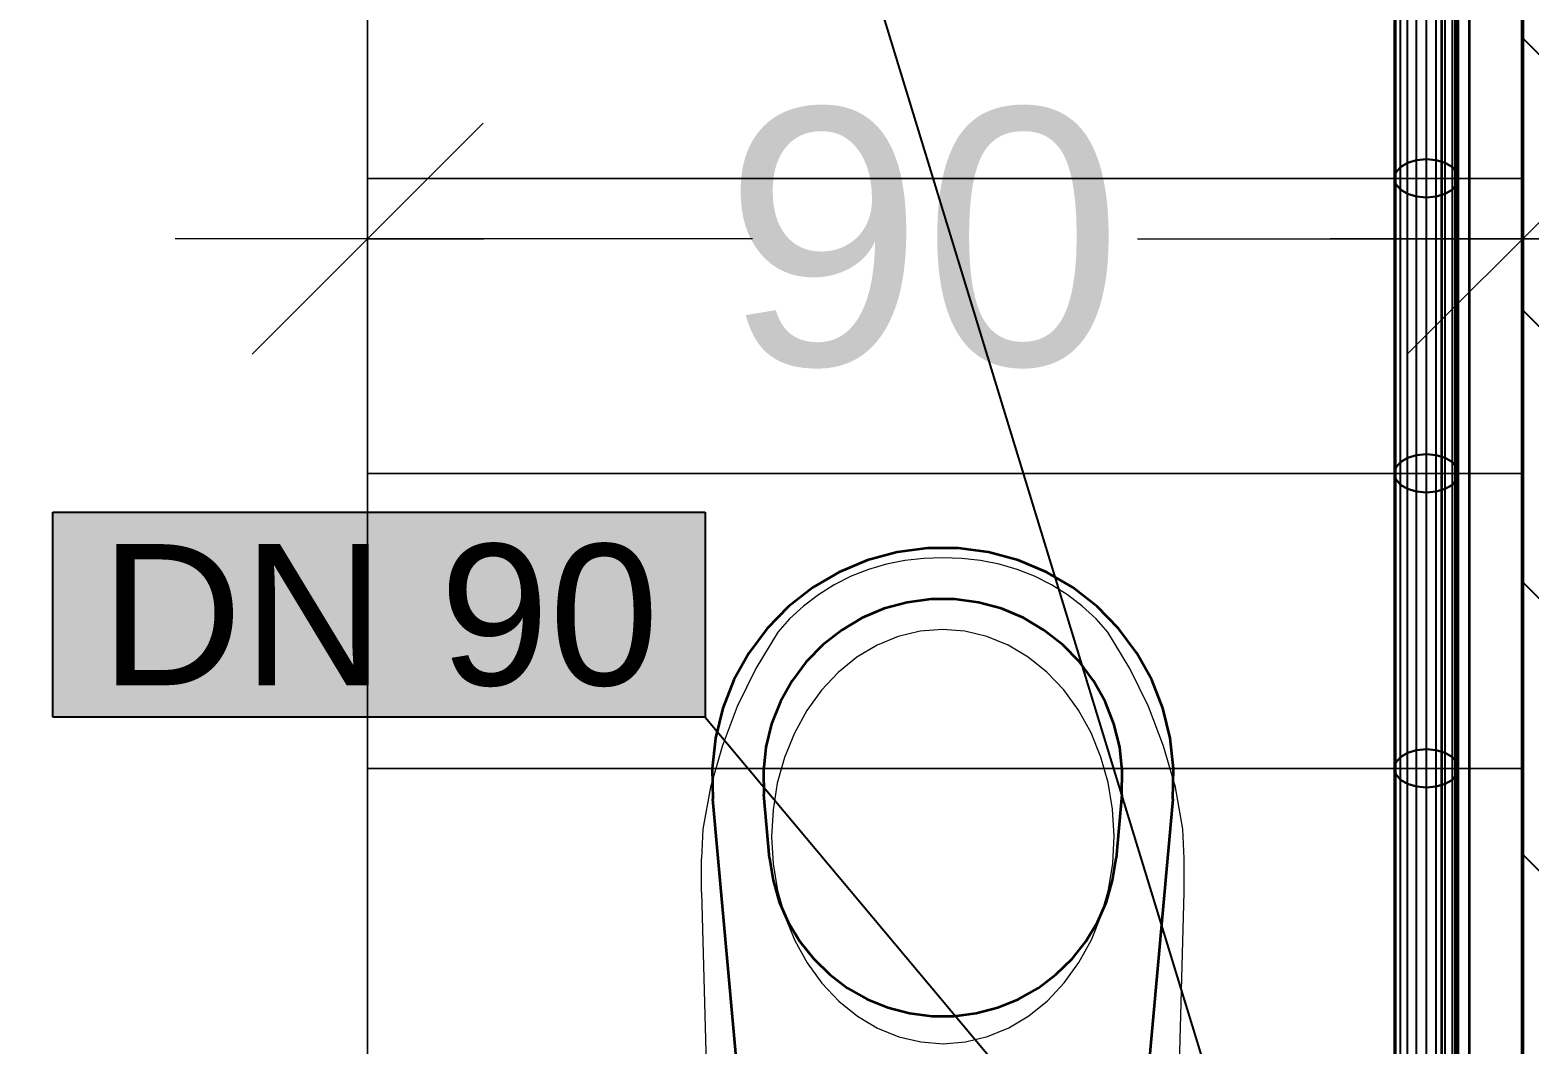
# Model space of a CAD drawing. Extents: x 0 to 756, y -25 to 420.
# Drawn here: x 233.35 to 256.71, y 328.04 to 343.85 of the extents above; entities that cross this region are included whole.
import ezdxf
from ezdxf.lldxf.tags import DXFTag

# ---------------------------------------------------------------- set-up
doc = ezdxf.new("R2010")
doc.units = 0
doc.layers.get('0').update_dxf_attribs({"lineweight": 25})
doc.layers.get('DEFPOINTS').update_dxf_attribs({"lineweight": 25})
for name, color, linetype, lineweight in [('A_Innenwand', 7, 'Continuous', 25), ('L_Text', 7, 'Continuous', 25), ('Sanitär', 7, 'Continuous', 25), ('Standard', 7, 'Continuous', 25), ('Treppe', 7, 'Continuous', 13), ('Wand Holz nicht tragend', 7, 'Continuous', 13), ('X_Text', 7, 'Continuous', 25)]:
    doc.layers.add(name, color=color, linetype=linetype, lineweight=lineweight)
for name, color, linetype, lineweight, true_color in [('S_Einrichtung', 7, 'Continuous', 35, 0x9dff9d), ('S_Kaltwasser', 3, 'Continuous', 35, 0x00ff00), ('S_Warmwasser', 1, 'fein_strichliert', 35, 0xff0000), ('S_Zirkulation', 7, 'fein_strichliert', 35, 0xff0080)]:
    doc.layers.add(name, color=color, linetype=linetype, lineweight=lineweight, true_color=true_color)
doc.styles.get("Standard").update_dxf_attribs({"font": 'arial.ttf'})
tags = doc.linetypes.add('fein_strichliert', pattern=[4, 1, -2, 1]).pattern_tags.tags
tags[8:9] = [DXFTag(74, 4), DXFTag(75, 0), DXFTag(340, '0'), DXFTag(46, 0.0), DXFTag(50, 0.0), DXFTag(44, 0.0), DXFTag(45, 0.0)]
tags[6:7] = [DXFTag(74, 4), DXFTag(75, 0), DXFTag(340, '0'), DXFTag(46, 0.0), DXFTag(50, 0.0), DXFTag(44, 0.0), DXFTag(45, 0.0)]
tags[4:5] = [DXFTag(74, 4), DXFTag(75, 0), DXFTag(340, '0'), DXFTag(46, 0.0), DXFTag(50, 0.0), DXFTag(44, 0.0), DXFTag(45, 0.0)]

# ---------------------------------------------------------------- blocks, each defined once
blk = doc.blocks.new('Referenz-A01I5YBJIE')
at = {"layer": 'DEFPOINTS', "color": 0, "linetype": 'Continuous', "lineweight": 18, "ltscale": 0.18}
for p, q in [((238.607, 340.592), (238.607, 340.592)), ((256.607, 340.592), (256.607, 340.592))]:
    blk.add_line(p, q, dxfattribs=at)
at = {"layer": 'Sanitär', "color": 0, "lineweight": 13}
for p, q in [((246.695, 335.52), (246.414, 335.437)), ((246.982, 335.577), (246.695, 335.52)), ((247.274, 335.607), (246.982, 335.577)), ((247.567, 335.617), (247.274, 335.607)), ((247.87, 335.607), (247.567, 335.617)), ((248.161, 335.577), (247.87, 335.607)), ((248.449, 335.52), (248.161, 335.577)), ((248.73, 335.437), (248.449, 335.52)), ((246.141, 335.329), (245.88, 335.196)), ((246.414, 335.437), (246.141, 335.329)), ((249.002, 335.329), (248.73, 335.437)), ((249.264, 335.196), (249.002, 335.329)), ((245.632, 335.04), (245.399, 334.863)), ((245.88, 335.196), (245.632, 335.04)), ((249.512, 335.04), (249.264, 335.196)), ((249.745, 334.863), (249.512, 335.04)), ((245.399, 334.863), (245.183, 334.665)), ((249.961, 334.665), (249.745, 334.863)), ((245.183, 334.665), (244.998, 334.459)), ((250.145, 334.459), (249.961, 334.665)), ((244.998, 334.459), (244.656, 333.894)), ((246.876, 334.391), (246.546, 334.254)), ((247.218, 334.474), (246.876, 334.391)), ((247.567, 334.502), (247.218, 334.474)), ((247.915, 334.475), (247.567, 334.502)), ((248.258, 334.393), (247.915, 334.475)), ((248.589, 334.258), (248.258, 334.393)), ((250.488, 333.894), (250.145, 334.459)), ((246.546, 334.254), (246.233, 334.067)), ((248.902, 334.071), (248.589, 334.258)), ((249.193, 333.837), (248.902, 334.071)), ((244.656, 333.894), (244.365, 333.298)), ((246.233, 334.067), (245.943, 333.832)), ((249.456, 333.559), (249.193, 333.837)), ((250.778, 333.299), (250.488, 333.894)), ((245.943, 333.832), (245.681, 333.553)), ((245.681, 333.553), (245.451, 333.235)), ((249.687, 333.241), (249.456, 333.559)), ((244.365, 333.298), (244.132, 332.678)), ((245.451, 333.235), (245.258, 332.883)), ((249.881, 332.89), (249.687, 333.241)), ((251.012, 332.679), (250.778, 333.299)), ((244.132, 332.678), (243.949, 332.041)), ((245.258, 332.883), (245.104, 332.504)), ((250.036, 332.512), (249.881, 332.89)), ((251.195, 332.041), (251.012, 332.679)), ((245.104, 332.504), (244.992, 332.104)), ((250.149, 332.112), (250.036, 332.512)), ((243.949, 332.041), (243.833, 331.388)), ((244.992, 332.104), (244.925, 331.689)), ((250.218, 331.697), (250.149, 332.112)), ((251.311, 331.388), (251.195, 332.041)), ((244.925, 331.689), (244.903, 331.268)), ((250.241, 331.276), (250.218, 331.697)), ((243.833, 331.388), (243.812, 330.929)), ((244.903, 331.268), (244.926, 330.846)), ((250.219, 330.854), (250.241, 331.276)), ((251.332, 330.929), (251.311, 331.388)), ((243.812, 330.407), (243.812, 330.929)), ((244.926, 330.846), (244.995, 330.432)), ((250.152, 330.44), (250.219, 330.854)), ((251.332, 330.407), (251.332, 330.929)), ((243.812, 330.407), (243.891, 327.533)), ((244.995, 330.432), (245.108, 330.032)), ((250.04, 330.039), (250.152, 330.44)), ((251.253, 327.533), (251.332, 330.407)), ((245.108, 330.032), (245.263, 329.653)), ((249.886, 329.66), (250.04, 330.039)), ((245.263, 329.653), (245.457, 329.302)), ((249.693, 329.309), (249.886, 329.66)), ((245.457, 329.302), (245.688, 328.985)), ((249.463, 328.99), (249.693, 329.309)), ((245.688, 328.985), (245.951, 328.706)), ((249.201, 328.711), (249.463, 328.99)), ((245.951, 328.706), (246.242, 328.472)), ((248.911, 328.476), (249.201, 328.711)), ((246.242, 328.472), (246.555, 328.286)), ((248.598, 328.289), (248.911, 328.476)), ((246.555, 328.286), (246.886, 328.15)), ((248.268, 328.153), (248.598, 328.289)), ((246.886, 328.15), (247.228, 328.069)), ((247.228, 328.069), (247.577, 328.041)), ((247.577, 328.041), (247.925, 328.07)), ((247.925, 328.07), (248.268, 328.153))]:
    blk.add_line(p, q, dxfattribs=at)
at = {"layer": 'Standard', "color": 0, "lineweight": -2}
for p, q in [((254.632, 341.626), (254.632, 346.226)), ((254.703, 341.71), (254.703, 346.31)), ((254.813, 341.776), (254.813, 346.376)), ((254.953, 341.818), (254.953, 346.418)), ((255.107, 341.833), (255.107, 346.433)), ((255.262, 341.818), (255.262, 346.418)), ((255.401, 341.776), (255.401, 346.376)), ((255.512, 341.71), (255.512, 346.31)), ((255.583, 341.626), (255.583, 346.226)), ((254.607, 346.134), (254.607, 341.534)), ((254.632, 341.442), (254.632, 346.042)), ((255.583, 341.442), (255.583, 346.042)), ((255.607, 341.534), (255.607, 346.134)), ((254.703, 341.358), (254.703, 345.958)), ((254.813, 341.292), (254.813, 345.892)), ((254.953, 341.25), (254.953, 345.85)), ((255.107, 341.235), (255.107, 345.835)), ((255.262, 341.25), (255.262, 345.85)), ((255.401, 341.292), (255.401, 345.892)), ((255.512, 341.358), (255.512, 345.958)), ((254.953, 341.818), (254.813, 341.776)), ((254.813, 341.776), (254.953, 341.818)), ((255.107, 341.833), (254.953, 341.818)), ((254.953, 341.818), (255.107, 341.833)), ((254.953, 337.218), (254.953, 341.818)), ((255.262, 341.818), (255.107, 341.833)), ((255.107, 337.233), (255.107, 341.833)), ((255.107, 341.833), (255.262, 341.818)), ((255.401, 341.776), (255.262, 341.818)), ((255.262, 337.218), (255.262, 341.818)), ((255.262, 341.818), (255.401, 341.776)), ((254.632, 341.626), (254.607, 341.534)), ((254.607, 341.534), (254.632, 341.626)), ((254.703, 341.71), (254.632, 341.626)), ((254.632, 341.626), (254.703, 341.71)), ((254.632, 337.026), (254.632, 341.626)), ((254.813, 341.776), (254.703, 341.71)), ((254.703, 341.71), (254.813, 341.776)), ((254.703, 337.11), (254.703, 341.71)), ((254.813, 337.176), (254.813, 341.776)), ((255.512, 341.71), (255.401, 341.776)), ((255.401, 337.176), (255.401, 341.776)), ((255.401, 341.776), (255.512, 341.71)), ((255.583, 341.626), (255.512, 341.71)), ((255.512, 337.11), (255.512, 341.71)), ((255.512, 341.71), (255.583, 341.626)), ((255.607, 341.534), (255.583, 341.626)), ((255.583, 337.026), (255.583, 341.626)), ((255.583, 341.626), (255.607, 341.534)), ((254.632, 341.442), (254.607, 341.534)), ((254.607, 341.534), (254.607, 336.934)), ((254.607, 341.534), (254.632, 341.442)), ((254.632, 336.842), (254.632, 341.442)), ((254.703, 341.358), (254.632, 341.442)), ((254.632, 341.442), (254.703, 341.358)), ((254.703, 336.758), (254.703, 341.358)), ((254.813, 341.292), (254.703, 341.358)), ((254.703, 341.358), (254.813, 341.292)), ((255.512, 341.358), (255.401, 341.292)), ((255.401, 341.292), (255.512, 341.358)), ((255.583, 341.442), (255.512, 341.358)), ((255.512, 341.358), (255.583, 341.442)), ((255.512, 336.758), (255.512, 341.358)), ((255.607, 341.534), (255.583, 341.442)), ((255.583, 341.442), (255.607, 341.534)), ((255.583, 336.842), (255.583, 341.442)), ((255.607, 336.934), (255.607, 341.534)), ((254.813, 336.692), (254.813, 341.292)), ((254.953, 341.25), (254.813, 341.292)), ((254.813, 341.292), (254.953, 341.25)), ((254.953, 336.65), (254.953, 341.25)), ((255.107, 341.235), (254.953, 341.25)), ((254.953, 341.25), (255.107, 341.235)), ((255.262, 341.25), (255.107, 341.235)), ((255.107, 341.235), (255.262, 341.25)), ((255.107, 336.635), (255.107, 341.235)), ((255.401, 341.292), (255.262, 341.25)), ((255.262, 341.25), (255.401, 341.292)), ((255.262, 336.65), (255.262, 341.25)), ((255.401, 336.692), (255.401, 341.292)), ((254.703, 337.11), (254.632, 337.026)), ((254.632, 337.026), (254.703, 337.11)), ((254.813, 337.176), (254.703, 337.11)), ((254.703, 337.11), (254.813, 337.176)), ((254.703, 332.51), (254.703, 337.11)), ((254.953, 337.218), (254.813, 337.176)), ((254.813, 337.176), (254.953, 337.218)), ((254.813, 332.576), (254.813, 337.176)), ((255.107, 337.233), (254.953, 337.218)), ((254.953, 337.218), (255.107, 337.233)), ((254.953, 332.618), (254.953, 337.218)), ((255.262, 337.218), (255.107, 337.233)), ((255.107, 332.633), (255.107, 337.233)), ((255.107, 337.233), (255.262, 337.218)), ((255.401, 337.176), (255.262, 337.218)), ((255.262, 332.618), (255.262, 337.218)), ((255.262, 337.218), (255.401, 337.176)), ((255.512, 337.11), (255.401, 337.176)), ((255.401, 332.576), (255.401, 337.176)), ((255.401, 337.176), (255.512, 337.11)), ((255.583, 337.026), (255.512, 337.11)), ((255.512, 332.51), (255.512, 337.11)), ((255.512, 337.11), (255.583, 337.026)), ((254.632, 337.026), (254.607, 336.934)), ((254.607, 336.934), (254.632, 337.026)), ((254.632, 336.842), (254.607, 336.934)), ((254.607, 336.934), (254.607, 332.334)), ((254.607, 336.934), (254.632, 336.842)), ((254.632, 332.426), (254.632, 337.026)), ((255.607, 336.934), (255.583, 337.026)), ((255.583, 332.426), (255.583, 337.026)), ((255.583, 337.026), (255.607, 336.934)), ((255.607, 336.934), (255.583, 336.842)), ((255.583, 336.842), (255.607, 336.934)), ((255.607, 332.334), (255.607, 336.934)), ((254.632, 332.242), (254.632, 336.842)), ((254.703, 336.758), (254.632, 336.842)), ((254.632, 336.842), (254.703, 336.758)), ((254.703, 332.158), (254.703, 336.758)), ((254.813, 336.692), (254.703, 336.758)), ((254.703, 336.758), (254.813, 336.692)), ((254.813, 332.092), (254.813, 336.692)), ((254.953, 336.65), (254.813, 336.692)), ((254.813, 336.692), (254.953, 336.65)), ((254.953, 332.05), (254.953, 336.65)), ((255.107, 336.635), (254.953, 336.65)), ((254.953, 336.65), (255.107, 336.635)), ((255.262, 336.65), (255.107, 336.635)), ((255.107, 336.635), (255.262, 336.65)), ((255.401, 336.692), (255.262, 336.65)), ((255.262, 336.65), (255.401, 336.692)), ((255.262, 332.05), (255.262, 336.65)), ((255.512, 336.758), (255.401, 336.692)), ((255.401, 336.692), (255.512, 336.758)), ((255.401, 332.092), (255.401, 336.692)), ((255.583, 336.842), (255.512, 336.758)), ((255.512, 336.758), (255.583, 336.842)), ((255.512, 332.158), (255.512, 336.758)), ((255.583, 332.242), (255.583, 336.842)), ((255.107, 332.035), (255.107, 336.635)), ((254.703, 332.51), (254.632, 332.426)), ((254.632, 332.426), (254.703, 332.51)), ((254.813, 332.576), (254.703, 332.51)), ((254.703, 332.51), (254.813, 332.576)), ((254.703, 327.91), (254.703, 332.51)), ((254.953, 332.618), (254.813, 332.576)), ((254.813, 332.576), (254.953, 332.618)), ((254.813, 327.976), (254.813, 332.576)), ((255.107, 332.633), (254.953, 332.618)), ((254.953, 332.618), (255.107, 332.633)), ((254.953, 328.018), (254.953, 332.618)), ((255.262, 332.618), (255.107, 332.633)), ((255.107, 328.033), (255.107, 332.633)), ((255.107, 332.633), (255.262, 332.618)), ((255.401, 332.576), (255.262, 332.618)), ((255.262, 328.018), (255.262, 332.618)), ((255.262, 332.618), (255.401, 332.576)), ((255.512, 332.51), (255.401, 332.576)), ((255.401, 327.976), (255.401, 332.576)), ((255.401, 332.576), (255.512, 332.51)), ((255.583, 332.426), (255.512, 332.51)), ((255.512, 327.91), (255.512, 332.51)), ((255.512, 332.51), (255.583, 332.426)), ((254.632, 332.426), (254.607, 332.334)), ((254.607, 332.334), (254.632, 332.426)), ((254.632, 332.242), (254.607, 332.334)), ((254.607, 332.334), (254.607, 327.734)), ((254.607, 332.334), (254.632, 332.242)), ((254.632, 327.826), (254.632, 332.426)), ((254.632, 327.642), (254.632, 332.242)), ((254.703, 332.158), (254.632, 332.242)), ((254.632, 332.242), (254.703, 332.158)), ((255.583, 332.242), (255.512, 332.158)), ((255.512, 332.158), (255.583, 332.242)), ((255.607, 332.334), (255.583, 332.426)), ((255.583, 327.826), (255.583, 332.426)), ((255.583, 332.426), (255.607, 332.334)), ((255.607, 332.334), (255.583, 332.242)), ((255.583, 332.242), (255.607, 332.334)), ((255.583, 327.642), (255.583, 332.242)), ((255.607, 327.734), (255.607, 332.334)), ((254.703, 327.558), (254.703, 332.158)), ((254.813, 332.092), (254.703, 332.158)), ((254.703, 332.158), (254.813, 332.092)), ((254.813, 327.492), (254.813, 332.092)), ((254.953, 332.05), (254.813, 332.092)), ((254.813, 332.092), (254.953, 332.05)), ((254.953, 327.45), (254.953, 332.05)), ((255.107, 332.035), (254.953, 332.05)), ((254.953, 332.05), (255.107, 332.035)), ((255.262, 332.05), (255.107, 332.035)), ((255.107, 332.035), (255.262, 332.05)), ((255.107, 327.435), (255.107, 332.035)), ((255.401, 332.092), (255.262, 332.05)), ((255.262, 332.05), (255.401, 332.092)), ((255.262, 327.45), (255.262, 332.05)), ((255.512, 332.158), (255.401, 332.092)), ((255.401, 332.092), (255.512, 332.158)), ((255.401, 327.492), (255.401, 332.092)), ((255.512, 327.558), (255.512, 332.158))]:
    blk.add_line(p, q, dxfattribs=at)
at = {"layer": 'Standard', "color": 0, "lineweight": 18}
for p, q in [((238.607, 343.592), (238.607, 337.592)), ((256.607, 337.592), (256.607, 343.592)), ((256.607, 343.592), (256.607, 337.592)), ((240.407, 342.392), (236.807, 338.792)), ((254.807, 338.792), (258.407, 342.392)), ((258.407, 342.392), (254.807, 338.792)), ((244.607, 340.592), (235.607, 340.592)), ((238.607, 340.592), (240.418, 340.592)), ((250.607, 340.592), (259.607, 340.592)), ((262.607, 340.592), (253.607, 340.592)), ((253.618, 340.592), (256.607, 340.592)), ((254.607, 340.592), (263.607, 340.592)), ((256.607, 340.592), (260.607, 340.592))]:
    blk.add_line(p, q, dxfattribs=at)
at = {"layer": 'Treppe', "color": 0}
for p, q in [((238.607, 346.134), (238.607, 341.534)), ((238.607, 341.534), (238.607, 346.134)), ((256.607, 341.534), (256.607, 346.134)), ((256.607, 346.134), (256.607, 341.534)), ((238.607, 341.534), (238.607, 336.934)), ((256.607, 341.534), (238.607, 341.534)), ((238.607, 341.534), (256.607, 341.534)), ((238.607, 336.934), (238.607, 341.534)), ((238.607, 341.534), (238.607, 341.534)), ((238.607, 341.534), (256.607, 341.534)), ((256.607, 341.534), (238.607, 341.534)), ((238.607, 341.534), (238.607, 341.534)), ((256.607, 336.934), (256.607, 341.534)), ((256.607, 341.534), (256.607, 336.934)), ((256.607, 341.534), (256.607, 341.534)), ((256.607, 341.534), (256.607, 341.534)), ((238.607, 336.934), (238.607, 332.334)), ((256.607, 336.934), (238.607, 336.934)), ((238.607, 336.934), (256.607, 336.934)), ((238.607, 332.334), (238.607, 336.934)), ((238.607, 336.934), (238.607, 336.934)), ((238.607, 336.934), (256.607, 336.934)), ((256.607, 336.934), (238.607, 336.934)), ((238.607, 336.934), (238.607, 336.934)), ((256.607, 332.334), (256.607, 336.934)), ((256.607, 336.934), (256.607, 332.334)), ((256.607, 336.934), (256.607, 336.934)), ((256.607, 336.934), (256.607, 336.934)), ((238.607, 332.334), (238.607, 327.734)), ((256.607, 332.334), (238.607, 332.334)), ((238.607, 332.334), (256.607, 332.334)), ((238.607, 327.734), (238.607, 332.334)), ((238.607, 332.334), (238.607, 332.334)), ((238.607, 332.334), (256.607, 332.334)), ((256.607, 332.334), (238.607, 332.334)), ((238.607, 332.334), (238.607, 332.334)), ((256.607, 327.734), (256.607, 332.334)), ((256.607, 332.334), (256.607, 327.734)), ((256.607, 332.334), (256.607, 332.334)), ((256.607, 332.334), (256.607, 332.334))]:
    blk.add_line(p, q, dxfattribs=at)
at = {"layer": 'Wand Holz nicht tragend', "color": 0, "lineweight": 50}
for p, q in [((256.607, 376.578), (256.607, 263.578)), ((256.607, 263.578), (256.607, 376.578))]:
    blk.add_line(p, q, dxfattribs=at)
at = {"layer": 'Standard', "color": 0, "lineweight": 18, "insert": (244.159, 342.624), "char_height": 4, "attachment_point": 1}
blk.add_mtext('{\\fArial;90}', dxfattribs=at)
blk = doc.blocks.new('Wand-A01I5YCTIE', base_point=(256.607, 263.578))
at = {"color": 0, "linetype": 'ByBlock', "lineweight": -2, "ltscale": 0.25}
blk.add_line((256.607, 376.578), (256.607, 263.578), dxfattribs=at)
at = {"color": 0, "lineweight": -2}
for p, q in [((256.607, 343.726), (260.607, 339.726)), ((256.607, 339.483), (260.607, 335.483)), ((256.607, 335.241), (260.607, 331.241)), ((256.607, 330.998), (260.607, 326.998))]:
    blk.add_line(p, q, dxfattribs=at)
blk = doc.blocks.new('Bauteilbeschriftung-A01I5YFHIE', base_point=(194.536, 324.279))
at = {"color": 0, "linetype": 'ByBlock', "lineweight": -2, "ltscale": 0.25}
blk.add_line((229.562, 399.906), (252.693, 324.279), dxfattribs=at)
blk = doc.blocks.new('WC-A01I5YGNIE', base_point=(243.572, 324.378))
at = {"color": 0, "linetype": 'ByBlock', "lineweight": -2, "ltscale": 0.35}
for p, q in [((246.859, 335.707), (246.398, 335.581)), ((247.333, 335.77), (246.859, 335.707)), ((247.811, 335.77), (247.333, 335.77)), ((248.285, 335.707), (247.811, 335.77)), ((248.746, 335.581), (248.285, 335.707)), ((246.398, 335.581), (245.957, 335.396)), ((249.186, 335.396), (248.746, 335.581)), ((245.957, 335.396), (245.545, 335.153)), ((249.599, 335.153), (249.186, 335.396)), ((245.545, 335.153), (245.169, 334.859)), ((249.975, 334.859), (249.599, 335.153)), ((245.169, 334.859), (244.835, 334.517)), ((246.659, 334.825), (246.317, 334.681)), ((247.018, 334.922), (246.659, 334.825)), ((247.386, 334.972), (247.018, 334.922)), ((247.758, 334.972), (247.386, 334.972)), ((248.126, 334.922), (247.758, 334.972)), ((248.485, 334.825), (248.126, 334.922)), ((248.827, 334.681), (248.485, 334.825)), ((250.309, 334.517), (249.975, 334.859)), ((246.317, 334.681), (245.996, 334.492)), ((249.148, 334.492), (248.827, 334.681)), ((244.835, 334.517), (244.549, 334.133)), ((245.996, 334.492), (245.703, 334.263)), ((249.44, 334.263), (249.148, 334.492)), ((250.595, 334.133), (250.309, 334.517)), ((244.549, 334.133), (244.317, 333.716)), ((245.703, 334.263), (245.444, 333.997)), ((249.7, 333.997), (249.44, 334.263)), ((250.827, 333.716), (250.595, 334.133)), ((245.444, 333.997), (245.221, 333.699)), ((249.922, 333.699), (249.7, 333.997)), ((244.317, 333.716), (244.142, 333.271)), ((245.221, 333.699), (245.041, 333.375)), ((250.103, 333.375), (249.922, 333.699)), ((251.002, 333.271), (250.827, 333.716)), ((245.041, 333.375), (244.904, 333.029)), ((250.239, 333.029), (250.103, 333.375)), ((244.142, 333.271), (244.027, 332.807)), ((251.117, 332.807), (251.002, 333.271)), ((244.904, 333.029), (244.815, 332.668)), ((250.329, 332.668), (250.239, 333.029)), ((244.027, 332.807), (243.975, 332.332)), ((244.815, 332.668), (244.775, 332.299)), ((250.369, 332.299), (250.329, 332.668)), ((251.169, 332.332), (251.117, 332.807)), ((243.975, 332.332), (243.987, 331.854)), ((244.775, 332.299), (244.783, 331.927)), ((250.361, 331.927), (250.369, 332.299)), ((251.157, 331.854), (251.169, 332.332)), ((244.572, 325.378), (243.987, 331.854)), ((244.872, 330.935), (244.783, 331.927)), ((250.361, 331.927), (250.272, 330.935)), ((251.157, 331.854), (250.572, 325.378)), ((244.872, 330.935), (244.926, 330.59)), ((250.218, 330.59), (250.272, 330.935)), ((244.926, 330.59), (245.023, 330.255)), ((250.121, 330.255), (250.218, 330.59)), ((245.023, 330.255), (245.163, 329.936)), ((249.981, 329.936), (250.121, 330.255)), ((245.163, 329.936), (245.342, 329.637)), ((249.802, 329.637), (249.981, 329.936)), ((245.342, 329.637), (245.559, 329.363)), ((249.585, 329.363), (249.802, 329.637)), ((245.559, 329.363), (245.809, 329.119)), ((249.335, 329.119), (249.585, 329.363)), ((245.809, 329.119), (246.088, 328.91)), ((249.056, 328.91), (249.335, 329.119)), ((246.088, 328.91), (246.391, 328.738)), ((246.391, 328.738), (246.714, 328.607)), ((248.43, 328.607), (248.753, 328.738)), ((248.753, 328.738), (249.056, 328.91)), ((246.714, 328.607), (247.052, 328.518)), ((247.052, 328.518), (247.398, 328.473)), ((247.398, 328.473), (247.746, 328.473)), ((247.746, 328.473), (248.092, 328.518)), ((248.092, 328.518), (248.43, 328.607)), ((243.572, 324.378), (243.572, 325.378)), ((243.572, 325.378), (251.572, 325.378)), ((250.572, 325.378), (244.572, 325.378)), ((251.572, 325.378), (251.572, 324.378)), ((251.572, 324.378), (243.572, 324.378))]:
    blk.add_line(p, q, dxfattribs=at)
blk = doc.blocks.new('Bauteilbeschriftung-A01I5YLLIE', base_point=(233.704, 323.178))
at = {"color": 0, "lineweight": -2}
for p, q in [((233.704, 336.331), (243.867, 336.331)), ((233.704, 333.131), (233.704, 336.331)), ((243.867, 336.331), (243.867, 333.131)), ((243.867, 333.131), (233.704, 333.131))]:
    blk.add_line(p, q, dxfattribs=at)
at = {"color": 0, "linetype": 'ByBlock', "lineweight": -2, "ltscale": 0.25}
blk.add_line((243.867, 333.131), (252.203, 323.178), dxfattribs=at)
at = {"color": 7, "linetype": 'ByBlock', "lineweight": -2, "ltscale": 0.25, "true_color": 0xffffff}
for points in [[(233.704, 333.131), (243.867, 333.131), (233.704, 336.331)], [(243.867, 333.131), (233.704, 336.331), (243.867, 336.331)]]:
    blk.add_solid(points, dxfattribs=at)
at = {"color": 0, "linetype": 'ByBlock', "lineweight": -2, "ltscale": 0.25}
for points in [[(251.506, 324.454), (250.612, 324.454), (251.226, 324.968)], [(252.203, 323.178), (251.506, 324.454), (250.612, 324.454)]]:
    blk.add_solid(points, dxfattribs=at)
at = {"color": 0, "linetype": 'ByBlock', "lineweight": -2, "ltscale": 0.25, "insert": (234.437, 335.831), "char_height": 2.2, "attachment_point": 1}
blk.add_mtext('{\\fArial;DN 90}', dxfattribs=at)
blk = doc.blocks.new('Verbundrohr (Stange)-A01I5YMVIE', base_point=(255.773, 321.558))
at = {"color": 0, "linetype": 'ByBlock', "lineweight": -2, "ltscale": 0.35}
blk.add_line((255.773, 375.104), (255.773, 321.558), dxfattribs=at)
blk = doc.blocks.new('Verbundrohr (Stange)-A01I5YORIE', base_point=(252.553, 323.319))
at = {"color": 0, "linetype": 'ByBlock', "lineweight": -2, "ltscale": 0.35}
blk.add_line((255.561, 323.319), (255.561, 373.669), dxfattribs=at)
blk = doc.blocks.new('Verbundrohr (Stange)-A01I5YOTIE', base_point=(253.862, 324.088))
at = {"color": 0, "linetype": 'ByBlock', "lineweight": -2, "ltscale": 0.35}
blk.add_line((255.346, 324.088), (255.346, 373.669), dxfattribs=at)

msp = doc.modelspace()

# ---------------------------------------------------------------- block references
at = {"color": 8, "lineweight": 25, "ltscale": 0.25, "true_color": 0x808080}
msp.add_blockref('Referenz-A01I5YBJIE', (0, 0), dxfattribs=at)
at = {"layer": 'A_Innenwand', "ltscale": 0.25}
msp.add_blockref('Wand-A01I5YCTIE', (256.607, 263.578), dxfattribs=at)
at = {"layer": 'L_Text', "color": 7, "ltscale": 0.25}
msp.add_blockref('Bauteilbeschriftung-A01I5YFHIE', (194.536, 324.279), dxfattribs=at)
at = {"layer": 'S_Einrichtung', "ltscale": 0.35}
msp.add_blockref('WC-A01I5YGNIE', (243.572, 324.378), dxfattribs=at)
at = {"layer": 'S_Kaltwasser', "ltscale": 0.35}
msp.add_blockref('Verbundrohr (Stange)-A01I5YMVIE', (255.773, 321.558), dxfattribs=at)
at = {"layer": 'S_Warmwasser', "ltscale": 0.35}
msp.add_blockref('Verbundrohr (Stange)-A01I5YOTIE', (253.862, 324.088), dxfattribs=at)
at = {"layer": 'S_Zirkulation', "ltscale": 0.35}
msp.add_blockref('Verbundrohr (Stange)-A01I5YORIE', (252.553, 323.319), dxfattribs=at)
at = {"layer": 'X_Text', "color": 7, "ltscale": 0.25}
msp.add_blockref('Bauteilbeschriftung-A01I5YLLIE', (233.704, 323.178), dxfattribs=at)

doc.saveas('drawing.dxf')
